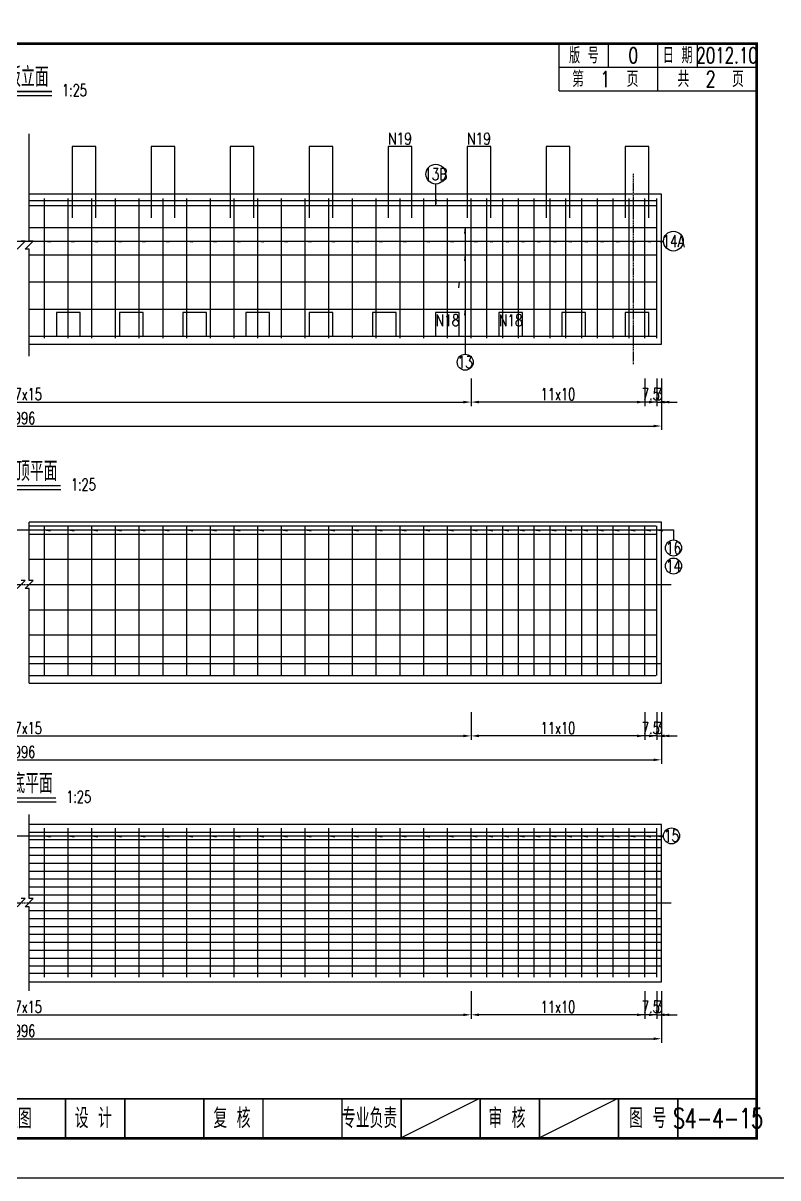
# Model space of a CAD drawing. Header units: millimetres. Extents: x -51 to 12129, y -1309 to -715.
# Drawn here: x 6474 to 6665.1, y -1308.7 to -1016.5 of the extents above; entities that cross this region are included whole.
import ezdxf
from ezdxf.enums import TextEntityAlignment as Align

# ---------------------------------------------------------------- set-up
doc = ezdxf.new("R2010")
doc.units = ezdxf.units.MM
doc.header["$LTSCALE"] = 0.25
doc.linetypes.add('CENTER', pattern=[0.8, 0.5, -0.1, 0.1, -0.1])
for name, color, linetype in [('20', 7, 'CENTER'), ('4', 4, 'Continuous'), ('图框', 7, 'Continuous'), ('文字', 7, 'Continuous'), ('标注', 4, 'Continuous'), ('次轮廓线', 7, 'Continuous'), ('钢筋', 6, 'Continuous')]:
    doc.layers.add(name, color=color, linetype=linetype)
doc.styles.get("Standard").update_dxf_attribs({"font": 'simplex1.shx', "width": 0.7, "bigfont": 'hztxt.shx'})
doc.dimstyles.new('比例1：10', dxfattribs={"dimtxt": 3, "dimasz": 2, "dimexe": 1, "dimexo": 2, "dimgap": 0.5, "dimtad": 1, "dimzin": 13, "dimdsep": 46, "dimtxsty": 'Standard', "dimcen": -0.09, "dimclrd": 256, "dimclre": 256, "dimclrt": 7, "dimaunit": 1, "dimadec": 0, "dimazin": 0, "dimtfac": 0.0005, "dimtix": 1, "dimtmove": 2, "dimatfit": 0, "dimldrblk": 'DIM', "dimfxl": 0, "dimtolj": 1, "dimtzin": 13, "dimarcsym": 0})
doc.dimstyles.new('比例1：25', dxfattribs={"dimtxt": 3, "dimasz": 2, "dimexe": 1, "dimexo": 1, "dimgap": 1, "dimtad": 1, "dimdec": 1, "dimlfac": 2.5, "dimzin": 9, "dimdsep": 46, "dimtxsty": 'Standard', "dimcen": -0.09, "dimclrd": 4, "dimclre": 4, "dimclrt": 7, "dimaunit": 1, "dimadec": 0, "dimazin": 0, "dimtfac": 0.0005, "dimtdec": 1, "dimtix": 1, "dimtmove": 2, "dimatfit": 3, "dimfxl": 0, "dimtolj": 1, "dimtzin": 13, "dimarcsym": 0})
doc.dimstyles.new('比例：1：25', dxfattribs={"dimscale": 0, "dimtxt": 3, "dimasz": 2, "dimexe": 1, "dimexo": 1, "dimgap": 0.5, "dimtad": 1, "dimdec": 1, "dimlfac": 2.5, "dimzin": 9, "dimdsep": 46, "dimtxsty": 'Standard', "dimcen": 0.5, "dimclrd": 256, "dimclre": 256, "dimclrt": 256, "dimadec": 1, "dimazin": 2, "dimtfac": 1, "dimtdec": 1, "dimtix": 1, "dimtmove": 2, "dimatfit": 3, "dimfxl": 0, "dimtolj": 1, "dimtzin": 0, "dimlwd": -1, "dimlwe": -1, "dimarcsym": 0})

# ---------------------------------------------------------------- blocks, each defined once
blk = doc.blocks.new('*D1408')
at = {"layer": 'Defpoints', "color": 0}
for p in [(6634.44, -1096.23), (6635.64, -1096.23), (6635.64, -1112.37)]:
    blk.add_point(p, dxfattribs=at)
at = {"layer": '标注'}
for p, q in [((6634.44, -1106.37), (6634.44, -1113.37)), ((6635.64, -1106.37), (6635.64, -1113.37)), ((6632.44, -1112.37), (6630.44, -1112.37)), ((6634.44, -1112.37), (6635.64, -1112.37)), ((6637.64, -1112.37), (6639.64, -1112.37))]:
    blk.add_line(p, q, dxfattribs=at)
for points in [[(6632.44, -1112.03), (6632.44, -1112.7), (6634.44, -1112.37)], [(6637.64, -1112.03), (6637.64, -1112.7), (6635.64, -1112.37)]]:
    blk.add_solid(points, dxfattribs=at)
at = {"layer": '标注', "insert": (6635.04, -1110.37), "char_height": 3, "attachment_point": 5}
blk.add_mtext('\\A1;3', dxfattribs=at)
blk = doc.blocks.new('*D1409')
at = {"layer": 'Defpoints', "color": 0}
for p in [(6631.44, -1095.72), (6634.44, -1095.72), (6631.44, -1112.37)]:
    blk.add_point(p, dxfattribs=at)
at = {"layer": '标注'}
for p, q in [((6631.44, -1106.37), (6631.44, -1113.37)), ((6634.44, -1106.37), (6634.44, -1113.37)), ((6629.44, -1112.37), (6627.44, -1112.37)), ((6634.44, -1112.37), (6631.44, -1112.37)), ((6636.44, -1112.37), (6638.44, -1112.37))]:
    blk.add_line(p, q, dxfattribs=at)
for points in [[(6629.44, -1112.03), (6629.44, -1112.7), (6631.44, -1112.37)], [(6636.44, -1112.03), (6636.44, -1112.7), (6634.44, -1112.37)]]:
    blk.add_solid(points, dxfattribs=at)
at = {"layer": '标注', "insert": (6632.94, -1110.37), "char_height": 3, "attachment_point": 5}
blk.add_mtext('\\A1;7.5', dxfattribs=at)
blk = doc.blocks.new('*D1410')
at = {"layer": 'Defpoints', "color": 0}
for p in [(6587.44, -1095.72), (6631.44, -1095.72), (6587.44, -1112.37)]:
    blk.add_point(p, dxfattribs=at)
at = {"layer": '标注'}
for p, q in [((6587.44, -1106.37), (6587.44, -1113.37)), ((6631.44, -1106.37), (6631.44, -1113.37)), ((6629.44, -1112.37), (6589.44, -1112.37))]:
    blk.add_line(p, q, dxfattribs=at)
for points in [[(6589.44, -1112.03), (6589.44, -1112.7), (6587.44, -1112.37)], [(6629.44, -1112.03), (6629.44, -1112.7), (6631.44, -1112.37)]]:
    blk.add_solid(points, dxfattribs=at)
at = {"layer": '标注', "insert": (6609.44, -1110.37), "char_height": 3, "attachment_point": 5}
blk.add_mtext('\\A1;11x10', dxfattribs=at)
blk = doc.blocks.new('*D1420')
at = {"layer": 'Defpoints', "color": 0}
for p in [(6359.58, -1095.72), (6587.44, -1095.72), (6587.44, -1112.37)]:
    blk.add_point(p, dxfattribs=at)
at = {"layer": '标注'}
for p, q in [((6359.58, -1106.37), (6359.58, -1113.37)), ((6587.44, -1106.37), (6587.44, -1113.37)), ((6361.58, -1112.37), (6585.44, -1112.37))]:
    blk.add_line(p, q, dxfattribs=at)
for points in [[(6361.58, -1112.03), (6361.58, -1112.7), (6359.58, -1112.37)], [(6585.44, -1112.03), (6585.44, -1112.7), (6587.44, -1112.37)]]:
    blk.add_solid(points, dxfattribs=at)
at = {"layer": '标注', "insert": (6473.51, -1110.37), "char_height": 3, "attachment_point": 5}
blk.add_mtext('\\A1;117x15', dxfattribs=at)
blk = doc.blocks.new('*D1421')
at = {"layer": 'Defpoints', "color": 0}
for p in [(6311.38, -1097.72), (6635.64, -1097.72), (6635.64, -1118.42)]:
    blk.add_point(p, dxfattribs=at)
at = {"layer": '标注'}
for p, q in [((6311.38, -1112.42), (6311.38, -1119.42)), ((6635.64, -1112.42), (6635.64, -1119.42)), ((6313.38, -1118.42), (6633.64, -1118.42))]:
    blk.add_line(p, q, dxfattribs=at)
for points in [[(6313.38, -1118.09), (6313.38, -1118.75), (6311.38, -1118.42)], [(6633.64, -1118.09), (6633.64, -1118.75), (6635.64, -1118.42)]]:
    blk.add_solid(points, dxfattribs=at)
at = {"layer": '标注', "insert": (6473.51, -1116.42), "char_height": 3, "attachment_point": 5}
blk.add_mtext('\\A1;1996', dxfattribs=at)
blk = doc.blocks.new('*D1429')
at = {"layer": 'Defpoints', "color": 0}
for p in [(6634.44, -1180.69), (6635.64, -1180.69), (6635.64, -1196.83)]:
    blk.add_point(p, dxfattribs=at)
at = {"layer": '标注'}
for p, q in [((6634.44, -1190.83), (6634.44, -1197.83)), ((6635.64, -1190.83), (6635.64, -1197.83)), ((6632.44, -1196.83), (6630.44, -1196.83)), ((6634.44, -1196.83), (6635.64, -1196.83)), ((6637.64, -1196.83), (6639.64, -1196.83))]:
    blk.add_line(p, q, dxfattribs=at)
for points in [[(6632.44, -1196.49), (6632.44, -1197.16), (6634.44, -1196.83)], [(6637.64, -1196.49), (6637.64, -1197.16), (6635.64, -1196.83)]]:
    blk.add_solid(points, dxfattribs=at)
at = {"layer": '标注', "insert": (6635.04, -1194.83), "char_height": 3, "attachment_point": 5}
blk.add_mtext('\\A1;3', dxfattribs=at)
blk = doc.blocks.new('*D1430')
at = {"layer": 'Defpoints', "color": 0}
for p in [(6631.44, -1180.19), (6634.44, -1180.19), (6631.44, -1196.83)]:
    blk.add_point(p, dxfattribs=at)
at = {"layer": '标注'}
for p, q in [((6631.44, -1190.83), (6631.44, -1197.83)), ((6634.44, -1190.83), (6634.44, -1197.83)), ((6629.44, -1196.83), (6627.44, -1196.83)), ((6634.44, -1196.83), (6631.44, -1196.83)), ((6636.44, -1196.83), (6638.44, -1196.83))]:
    blk.add_line(p, q, dxfattribs=at)
for points in [[(6629.44, -1196.49), (6629.44, -1197.16), (6631.44, -1196.83)], [(6636.44, -1196.49), (6636.44, -1197.16), (6634.44, -1196.83)]]:
    blk.add_solid(points, dxfattribs=at)
at = {"layer": '标注', "insert": (6632.94, -1194.83), "char_height": 3, "attachment_point": 5}
blk.add_mtext('\\A1;7.5', dxfattribs=at)
blk = doc.blocks.new('*D1431')
at = {"layer": 'Defpoints', "color": 0}
for p in [(6587.44, -1180.19), (6631.44, -1180.19), (6587.44, -1196.83)]:
    blk.add_point(p, dxfattribs=at)
at = {"layer": '标注'}
for p, q in [((6587.44, -1190.83), (6587.44, -1197.83)), ((6631.44, -1190.83), (6631.44, -1197.83)), ((6629.44, -1196.83), (6589.44, -1196.83))]:
    blk.add_line(p, q, dxfattribs=at)
for points in [[(6589.44, -1196.49), (6589.44, -1197.16), (6587.44, -1196.83)], [(6629.44, -1196.49), (6629.44, -1197.16), (6631.44, -1196.83)]]:
    blk.add_solid(points, dxfattribs=at)
at = {"layer": '标注', "insert": (6609.44, -1194.83), "char_height": 3, "attachment_point": 5}
blk.add_mtext('\\A1;11x10', dxfattribs=at)
blk = doc.blocks.new('*D1432')
at = {"layer": 'Defpoints', "color": 0}
for p in [(6359.58, -1180.19), (6587.44, -1180.19), (6587.44, -1196.83)]:
    blk.add_point(p, dxfattribs=at)
at = {"layer": '标注'}
for p, q in [((6359.58, -1190.83), (6359.58, -1197.83)), ((6587.44, -1190.83), (6587.44, -1197.83)), ((6361.58, -1196.83), (6585.44, -1196.83))]:
    blk.add_line(p, q, dxfattribs=at)
for points in [[(6361.58, -1196.49), (6361.58, -1197.16), (6359.58, -1196.83)], [(6585.44, -1196.49), (6585.44, -1197.16), (6587.44, -1196.83)]]:
    blk.add_solid(points, dxfattribs=at)
at = {"layer": '标注', "insert": (6473.51, -1194.83), "char_height": 3, "attachment_point": 5}
blk.add_mtext('\\A1;117x15', dxfattribs=at)
blk = doc.blocks.new('*D1433')
at = {"layer": 'Defpoints', "color": 0}
for p in [(6311.38, -1182.19), (6635.64, -1182.19), (6635.64, -1202.88)]:
    blk.add_point(p, dxfattribs=at)
at = {"layer": '标注'}
for p, q in [((6311.38, -1196.88), (6311.38, -1203.88)), ((6635.64, -1196.88), (6635.64, -1203.88)), ((6313.38, -1202.88), (6633.64, -1202.88))]:
    blk.add_line(p, q, dxfattribs=at)
for points in [[(6313.38, -1202.55), (6313.38, -1203.21), (6311.38, -1202.88)], [(6633.64, -1202.55), (6633.64, -1203.21), (6635.64, -1202.88)]]:
    blk.add_solid(points, dxfattribs=at)
at = {"layer": '标注', "insert": (6473.51, -1200.88), "char_height": 3, "attachment_point": 5}
blk.add_mtext('\\A1;1996', dxfattribs=at)
blk = doc.blocks.new('*D1439')
at = {"layer": 'Defpoints', "color": 0}
for p in [(7153.2, -1145.76), (6302.5, -1171.28), (6313.2, -1171.28)]:
    blk.add_point(p, dxfattribs=at)
at = {"layer": '标注'}
for p, q in [((6308.5, -1145.76), (6301.5, -1145.76)), ((6302.5, -1147.76), (6302.5, -1169.28)), ((6308.5, -1171.28), (6301.5, -1171.28))]:
    blk.add_line(p, q, dxfattribs=at)
for points in [[(6302.16, -1147.76), (6302.83, -1147.76), (6302.5, -1145.76)], [(6302.16, -1169.28), (6302.83, -1169.28), (6302.5, -1171.28)]]:
    blk.add_solid(points, dxfattribs=at)
at = {"layer": '标注', "insert": (6300.5, -1158.52), "char_height": 3, "attachment_point": 5, "rotation": 90}
blk.add_mtext('\\A1;4x15.95', dxfattribs=at)
blk = doc.blocks.new('*D1446')
at = {"layer": 'Defpoints', "color": 0}
for p in [(6634.44, -1251.26), (6635.64, -1251.26), (6635.64, -1267.39)]:
    blk.add_point(p, dxfattribs=at)
at = {"layer": '标注'}
for p, q in [((6634.44, -1261.39), (6634.44, -1268.39)), ((6635.64, -1261.39), (6635.64, -1268.39)), ((6632.44, -1267.39), (6630.44, -1267.39)), ((6634.44, -1267.39), (6635.64, -1267.39)), ((6637.64, -1267.39), (6639.64, -1267.39))]:
    blk.add_line(p, q, dxfattribs=at)
for points in [[(6632.44, -1267.06), (6632.44, -1267.72), (6634.44, -1267.39)], [(6637.64, -1267.06), (6637.64, -1267.72), (6635.64, -1267.39)]]:
    blk.add_solid(points, dxfattribs=at)
at = {"layer": '标注', "insert": (6635.04, -1265.39), "char_height": 3, "attachment_point": 5}
blk.add_mtext('\\A1;3', dxfattribs=at)
blk = doc.blocks.new('*D1447')
at = {"layer": 'Defpoints', "color": 0}
for p in [(6631.44, -1250.75), (6634.44, -1250.75), (6631.44, -1267.39)]:
    blk.add_point(p, dxfattribs=at)
at = {"layer": '标注'}
for p, q in [((6631.44, -1261.39), (6631.44, -1268.39)), ((6634.44, -1261.39), (6634.44, -1268.39)), ((6629.44, -1267.39), (6627.44, -1267.39)), ((6634.44, -1267.39), (6631.44, -1267.39)), ((6636.44, -1267.39), (6638.44, -1267.39))]:
    blk.add_line(p, q, dxfattribs=at)
for points in [[(6629.44, -1267.06), (6629.44, -1267.72), (6631.44, -1267.39)], [(6636.44, -1267.06), (6636.44, -1267.72), (6634.44, -1267.39)]]:
    blk.add_solid(points, dxfattribs=at)
at = {"layer": '标注', "insert": (6632.94, -1265.39), "char_height": 3, "attachment_point": 5}
blk.add_mtext('\\A1;7.5', dxfattribs=at)
blk = doc.blocks.new('*D1448')
at = {"layer": 'Defpoints', "color": 0}
for p in [(6587.44, -1250.75), (6631.44, -1250.75), (6587.44, -1267.39)]:
    blk.add_point(p, dxfattribs=at)
at = {"layer": '标注'}
for p, q in [((6587.44, -1261.39), (6587.44, -1268.39)), ((6631.44, -1261.39), (6631.44, -1268.39)), ((6629.44, -1267.39), (6589.44, -1267.39))]:
    blk.add_line(p, q, dxfattribs=at)
for points in [[(6589.44, -1267.06), (6589.44, -1267.72), (6587.44, -1267.39)], [(6629.44, -1267.06), (6629.44, -1267.72), (6631.44, -1267.39)]]:
    blk.add_solid(points, dxfattribs=at)
at = {"layer": '标注', "insert": (6609.44, -1265.39), "char_height": 3, "attachment_point": 5}
blk.add_mtext('\\A1;11x10', dxfattribs=at)
blk = doc.blocks.new('*D1449')
at = {"layer": 'Defpoints', "color": 0}
for p in [(6359.58, -1250.75), (6587.44, -1250.75), (6587.44, -1267.39)]:
    blk.add_point(p, dxfattribs=at)
at = {"layer": '标注'}
for p, q in [((6359.58, -1261.39), (6359.58, -1268.39)), ((6587.44, -1261.39), (6587.44, -1268.39)), ((6361.58, -1267.39), (6585.44, -1267.39))]:
    blk.add_line(p, q, dxfattribs=at)
for points in [[(6361.58, -1267.06), (6361.58, -1267.72), (6359.58, -1267.39)], [(6585.44, -1267.06), (6585.44, -1267.72), (6587.44, -1267.39)]]:
    blk.add_solid(points, dxfattribs=at)
at = {"layer": '标注', "insert": (6473.51, -1265.39), "char_height": 3, "attachment_point": 5}
blk.add_mtext('\\A1;117x15', dxfattribs=at)
blk = doc.blocks.new('*D1450')
at = {"layer": 'Defpoints', "color": 0}
for p in [(6311.38, -1252.75), (6635.64, -1252.75), (6635.64, -1273.44)]:
    blk.add_point(p, dxfattribs=at)
at = {"layer": '标注'}
for p, q in [((6311.38, -1267.44), (6311.38, -1274.44)), ((6635.64, -1267.44), (6635.64, -1274.44)), ((6313.38, -1273.44), (6633.64, -1273.44))]:
    blk.add_line(p, q, dxfattribs=at)
for points in [[(6313.38, -1273.11), (6313.38, -1273.78), (6311.38, -1273.44)], [(6633.64, -1273.11), (6633.64, -1273.78), (6635.64, -1273.44)]]:
    blk.add_solid(points, dxfattribs=at)
at = {"layer": '标注', "insert": (6473.51, -1271.44), "char_height": 3, "attachment_point": 5}
blk.add_mtext('\\A1;1996', dxfattribs=at)
blk = doc.blocks.new('*D1770')
at = {"layer": 'Defpoints', "color": 0}
for p in [(6802.01, -1239.17), (1359.98, -1242.17), (6754.34, -1242.17)]:
    blk.add_point(p, dxfattribs=at)
at = {"layer": '标注', "color": 4, "lineweight": -2}
for p, q in [((6754.34, -1237.17), (6754.34, -1235.17)), ((6760.34, -1239.17), (6753.34, -1239.17)), ((6754.34, -1239.17), (6754.34, -1242.17)), ((6748.34, -1242.17), (6755.34, -1242.17)), ((6754.34, -1244.17), (6754.34, -1246.17))]:
    blk.add_line(p, q, dxfattribs=at)
at = {"layer": '标注', "color": 4}
for points in [[(6754.01, -1237.17), (6754.67, -1237.17), (6754.34, -1239.17)], [(6754.01, -1244.17), (6754.67, -1244.17), (6754.34, -1242.17)]]:
    blk.add_solid(points, dxfattribs=at)
at = {"layer": '标注', "color": 7, "insert": (6751.84, -1240.67), "char_height": 3, "attachment_point": 5, "rotation": 90}
blk.add_mtext('\\A1;7.5', dxfattribs=at)
blk = doc.blocks.new('*D1794')
at = {"layer": 'Defpoints', "color": 0}
for p in [(1756.54, -1110.45), (8019.91, -1110.45), (8028.04, -1115.45)]:
    blk.add_point(p, dxfattribs=at)
at = {"layer": '标注', "lineweight": -2}
for p, q in [((8019.91, -1108.45), (8019.91, -1106.45)), ((8013.91, -1110.45), (8020.91, -1110.45)), ((8019.91, -1115.45), (8019.91, -1110.45)), ((8025.91, -1115.45), (8018.91, -1115.45)), ((8019.91, -1117.45), (8019.91, -1119.45))]:
    blk.add_line(p, q, dxfattribs=at)
at = {"layer": '标注'}
for points in [[(8019.58, -1108.45), (8020.25, -1108.45), (8019.91, -1110.45)], [(8019.58, -1117.45), (8020.25, -1117.45), (8019.91, -1115.45)]]:
    blk.add_solid(points, dxfattribs=at)
at = {"layer": '标注', "color": 7, "insert": (8017.91, -1112.95), "char_height": 3, "attachment_point": 5, "rotation": 90}
blk.add_mtext('\\A1;5', dxfattribs=at)
blk = doc.blocks.new('DIM')
blk.add_lwpolyline([(-1, -0.1, 0.2, 0, 0), (0, 0, 0, 0, 0)], format="xyseb")
blk = doc.blocks.new('series')
at = {"width": 0.75}
for tag, height, p in [('页码', 4, (-35, -19)), ('图名', 5, (-220, -282)), ('图号', 5, (-20, -282))]:
    blk.add_attdef(tag, text='', height=height, dxfattribs=at).set_placement(p, align=Align.MIDDLE_CENTER)
blk = doc.blocks.new('123')
at = {"layer": '图框', "color": 2}
blk.add_lwpolyline([(369.33, -1011.65), (369.33, -714.65), (-50.67, -714.65), (-50.67, -1011.65)], close=True, dxfattribs=at)

msp = doc.modelspace()

# ---------------------------------------------------------------- linework, layer by layer
for p, q in [((6569.33091, -1298.65472), (6589.33091, -1288.65472)), ((6604.33091, -1298.65472), (6624.33091, -1288.65472))]:
    msp.add_line(p, q)
for points, const_width in [([(6659.75412, -1021.65472), (6279.75412, -1021.65472), (6279.75412, -1298.65472), (6659.75412, -1298.65472), (6659.75412, -1021.65472)], 0.7), ([(6279.75412, -1288.65472), (6659.75412, -1288.65472)], 0.4), ([(6554.75412, -1298.65472), (6554.75412, -1288.65472)], 0.4), ([(6569.75412, -1298.65472), (6569.75412, -1288.65472)], 0.4), ([(6589.75412, -1298.65472), (6589.75412, -1288.65472)], 0.4), ([(6604.75412, -1298.65472), (6604.75412, -1288.65472)], 0.4), ([(6624.75412, -1298.65472), (6624.75412, -1288.65472)], 0.4), ([(6639.75412, -1298.65472), (6639.75412, -1288.65472)], 0.4)]:
    msp.add_lwpolyline(points, dxfattribs=dict(const_width=const_width))
at = {"layer": '20'}
for p, q in [((6308.84447, -1158.52311), (6638.1761, -1158.52313)), ((6308.84447, -1239.01812), (6638.1761, -1239.01812))]:
    msp.add_line(p, q, dxfattribs=at)
msp.add_lwpolyline([(6628.44282, -1054.65734), (6628.44282, -1102.79042)], dxfattribs=at)
at = {"layer": '4'}
for p, q in [((6475.53697, -1238.0048), (6475.53694, -1216.68489)), ((6359.57744, -1222.1182), (6481.60347, -1222.1182)), ((6479.44367, -1222.11821), (6591.44308, -1222.11819)), ((6479.44367, -1222.11821), (6480.96366, -1222.33183)), ((6485.44364, -1222.1182), (6486.96363, -1222.33183)), ((6491.4436, -1222.1182), (6492.9636, -1222.33183)), ((6497.44357, -1222.1182), (6498.96355, -1222.33183)), ((6503.44355, -1222.1182), (6504.96355, -1222.33183)), ((6509.44352, -1222.11819), (6510.9635, -1222.33183)), ((6515.44347, -1222.1182), (6516.96347, -1222.33182)), ((6521.44344, -1222.11821), (6522.96343, -1222.33183)), ((6527.44341, -1222.1182), (6528.9634, -1222.33183)), ((6533.44337, -1222.1182), (6534.96337, -1222.33183)), ((6539.44334, -1222.1182), (6540.96333, -1222.33182)), ((6545.44331, -1222.11819), (6546.9633, -1222.33183)), ((6551.44328, -1222.11819), (6552.96327, -1222.33183)), ((6557.44324, -1222.11821), (6558.96324, -1222.33183)), ((6563.44321, -1222.1182), (6564.9632, -1222.33183)), ((6569.44318, -1222.11819), (6570.96317, -1222.33182)), ((6575.44315, -1222.1182), (6576.96314, -1222.33183)), ((6581.44311, -1222.1182), (6582.96311, -1222.33183)), ((6587.44308, -1222.1182), (6588.96307, -1222.33183)), ((6591.44305, -1222.11819), (6592.96304, -1222.33183)), ((6591.44305, -1222.11819), (6634.44282, -1222.1182)), ((6595.44302, -1222.11819), (6596.96301, -1222.33182)), ((6599.44298, -1222.1182), (6600.96298, -1222.33183)), ((6603.44292, -1222.1182), (6604.96294, -1222.33183)), ((6607.44292, -1222.1182), (6608.96291, -1222.33183)), ((6611.44289, -1222.1182), (6612.96288, -1222.33183)), ((6615.44286, -1222.11821), (6616.96285, -1222.33183)), ((6619.44282, -1222.11821), (6620.96282, -1222.33183)), ((6623.44279, -1222.1182), (6624.96278, -1222.33182)), ((6627.44276, -1222.1182), (6628.96275, -1222.33183)), ((6631.44273, -1222.11819), (6632.96272, -1222.33183)), ((6634.44273, -1222.11819), (6635.96272, -1222.33183)), ((6634.44273, -1222.11819), (6636.14938, -1222.1182)), ((6472.49698, -1240.03145), (6474.52364, -1238.00479)), ((6474.52364, -1238.00479), (6473.51031, -1238.00479)), ((6474.52364, -1240.03145), (6476.5503, -1238.00479)), ((6476.5503, -1238.00479), (6475.53697, -1238.0048)), ((6475.53697, -1240.03145), (6474.52364, -1240.03145)), ((6475.53694, -1261.35134), (6475.53697, -1240.03145))]:
    msp.add_line(p, q, dxfattribs=at)
msp.add_circle((6638.17603, -1222.11819), 2.02666, dxfattribs=at)
at = {"layer": '图框', "const_width": 0.4}
for points in [[(6484.75412, -1298.65472), (6484.75412, -1288.65472)], [(6499.75412, -1298.65472), (6499.75412, -1288.65472)], [(6519.75412, -1298.65472), (6519.75412, -1288.65472)], [(6534.75412, -1298.65472), (6534.75412, -1288.65472)], [(6554.75412, -1298.65472), (6554.75412, -1288.65472)]]:
    msp.add_lwpolyline(points, dxfattribs=at)
at = {"layer": '文字'}
for p, q in [((6465.66139, -1034.76497), (6481.30706, -1034.76497)), ((6464.41413, -1134.52276), (6483.5598, -1134.52276)), ((6463.22897, -1213.53097), (6482.37464, -1213.53097))]:
    msp.add_line(p, q, dxfattribs=at)
at = {"layer": '文字', "const_width": 0.4}
for points in [[(6465.66139, -1033.76497), (6481.30706, -1033.76497)], [(6464.41413, -1133.52276), (6483.5598, -1133.52276)], [(6463.22897, -1212.53097), (6482.37464, -1212.53097)]]:
    msp.add_lwpolyline(points, dxfattribs=at)
at = {"layer": '标注'}
for p, q in [((6475.53697, -1071.6306), (6475.53695, -1044.52406)), ((6578.49644, -1062.66397), (6578.49644, -1057.19065)), ((6578.49644, -1062.66397), (6578.71007, -1061.14398)), ((6585.94366, -1068.20392), (6585.73006, -1069.72395)), ((6585.94366, -1068.20392), (6585.9435, -1100.25709)), ((6359.57749, -1071.64393), (6481.60356, -1071.64391)), ((6472.497, -1073.65726), (6474.52364, -1071.63057)), ((6474.52364, -1071.63057), (6473.51031, -1071.63059)), ((6474.52364, -1073.65724), (6476.5503, -1071.63059)), ((6476.5503, -1071.63059), (6475.53697, -1071.6306)), ((6479.44373, -1071.6439), (6480.96372, -1071.85752)), ((6479.44373, -1071.6439), (6591.44314, -1071.6439)), ((6485.44371, -1071.6439), (6486.96369, -1071.85756)), ((6491.44365, -1071.64393), (6492.96366, -1071.85752)), ((6497.44363, -1071.64393), (6498.96363, -1071.85754)), ((6503.4436, -1071.64393), (6504.96359, -1071.85754)), ((6509.44358, -1071.64391), (6510.96356, -1071.85752)), ((6515.44353, -1071.64391), (6516.96353, -1071.85751)), ((6521.4435, -1071.64391), (6522.96349, -1071.85754)), ((6527.44347, -1071.64388), (6528.96346, -1071.85756)), ((6533.44344, -1071.64391), (6534.96343, -1071.85754)), ((6539.4434, -1071.64391), (6540.9634, -1071.85756)), ((6545.44337, -1071.6439), (6546.96336, -1071.85754)), ((6551.44334, -1071.64391), (6552.96333, -1071.85752)), ((6557.44331, -1071.6439), (6558.9633, -1071.85754)), ((6563.44327, -1071.64391), (6564.96327, -1071.85754)), ((6569.44324, -1071.64393), (6570.96323, -1071.85752)), ((6575.44321, -1071.64391), (6576.9632, -1071.85754)), ((6581.44317, -1071.64391), (6582.96314, -1071.85754)), ((6587.44314, -1071.64391), (6588.96313, -1071.85754)), ((6591.44311, -1071.64391), (6592.9631, -1071.85752)), ((6591.44311, -1071.64391), (6634.44288, -1071.64391)), ((6595.44308, -1071.64391), (6596.96307, -1071.85756)), ((6599.44305, -1071.6439), (6600.96304, -1071.85752)), ((6603.44301, -1071.64393), (6604.96301, -1071.85754)), ((6607.44298, -1071.64391), (6608.96294, -1071.85752)), ((6611.44295, -1071.64391), (6612.96294, -1071.85754)), ((6615.44292, -1071.6439), (6616.96291, -1071.85754)), ((6619.44288, -1071.64391), (6620.96288, -1071.85752)), ((6623.44285, -1071.64391), (6624.96284, -1071.85754)), ((6627.44285, -1071.64391), (6628.96281, -1071.85754)), ((6631.44279, -1071.64393), (6632.96278, -1071.85754)), ((6634.44279, -1071.64393), (6635.96278, -1071.85754)), ((6634.44279, -1071.64393), (6636.14944, -1071.64393)), ((6475.53697, -1073.65724), (6474.52364, -1073.65724)), ((6475.53694, -1100.76378), (6475.53697, -1073.65724)), ((6585.94363, -1075.08389), (6585.73, -1076.6039)), ((6584.44299, -1081.96387), (6584.22939, -1083.48386)), ((6585.94356, -1088.84384), (6585.72994, -1090.36383)), ((6359.57744, -1144.72318), (6481.60349, -1144.72318)), ((6475.53697, -1157.50982), (6475.53693, -1142.72321)), ((6479.44367, -1144.7232), (6480.96368, -1144.93682)), ((6479.44367, -1144.7232), (6591.44308, -1144.7232)), ((6485.44364, -1144.72321), (6486.96364, -1144.93682)), ((6491.4436, -1144.7232), (6492.96361, -1144.93682)), ((6497.44357, -1144.7232), (6498.96355, -1144.93682)), ((6503.44354, -1144.7232), (6504.96353, -1144.93681)), ((6509.44352, -1144.72321), (6510.9635, -1144.93684)), ((6515.44347, -1144.72318), (6516.96347, -1144.93682)), ((6521.44344, -1144.7232), (6522.96343, -1144.93682)), ((6527.44341, -1144.7232), (6528.9634, -1144.93682)), ((6533.44337, -1144.7232), (6534.96337, -1144.93682)), ((6539.44337, -1144.7232), (6540.96333, -1144.93682)), ((6545.44331, -1144.7232), (6546.9633, -1144.93682)), ((6551.44328, -1144.7232), (6552.96327, -1144.93682)), ((6557.44324, -1144.72321), (6558.96324, -1144.93682)), ((6563.44321, -1144.7232), (6564.9632, -1144.93682)), ((6569.44318, -1144.7232), (6570.96317, -1144.93682)), ((6575.44315, -1144.72321), (6576.96314, -1144.93682)), ((6581.44311, -1144.7232), (6582.96311, -1144.93681)), ((6587.44308, -1144.7232), (6588.96307, -1144.93682)), ((6591.44305, -1144.7232), (6592.96304, -1144.93682)), ((6591.44305, -1144.7232), (6634.44282, -1144.7232)), ((6595.44302, -1144.7232), (6596.96301, -1144.93682)), ((6599.44298, -1144.7232), (6600.96298, -1144.93684)), ((6603.44295, -1144.7232), (6604.96294, -1144.93682)), ((6607.44292, -1144.7232), (6608.96291, -1144.93684)), ((6611.44289, -1144.72318), (6612.96288, -1144.93682)), ((6615.44286, -1144.7232), (6616.96285, -1144.93681)), ((6619.44282, -1144.7232), (6620.96282, -1144.93682)), ((6623.44279, -1144.7232), (6624.96278, -1144.93682)), ((6627.44276, -1144.72321), (6628.96275, -1144.93684)), ((6631.44273, -1144.7232), (6632.96272, -1144.93682)), ((6634.44273, -1144.7232), (6635.96272, -1144.93682)), ((6634.44273, -1144.7232), (6638.6827, -1144.7232)), ((6638.6827, -1144.7232), (6638.6827, -1147.25652)), ((6638.68267, -1151.81648), (6638.68267, -1151.81648)), ((6472.49697, -1159.53646), (6474.52363, -1157.5098)), ((6474.52363, -1157.5098), (6473.51031, -1157.5098)), ((6474.52363, -1159.53646), (6476.5503, -1157.5098)), ((6475.53697, -1159.53646), (6474.52363, -1159.53646)), ((6475.53693, -1183.52306), (6475.53697, -1159.53646)), ((6476.5503, -1157.5098), (6475.53697, -1157.50982))]:
    msp.add_line(p, q, dxfattribs=at)
for centre, radius in [((6578.49644, -1054.69065), 2.5), ((6638.64944, -1071.64393), 2.5), ((6585.94353, -1102.28376), 2.02666), ((6638.6827, -1149.28317), 2.02666), ((6638.68267, -1153.84315), 2.02666)]:
    msp.add_circle(centre, radius, dxfattribs=at)
at = {"layer": '次轮廓线'}
for p, q in [((6609.75412, -1033.65472), (6609.75412, -1021.65472)), ((6622.25412, -1027.65472), (6622.25412, -1021.65472)), ((6634.75412, -1027.65472), (6634.75412, -1021.65472)), ((6644.75412, -1027.65472), (6644.75412, -1021.65472)), ((6609.75412, -1027.65472), (6659.75412, -1027.65472)), ((6634.75412, -1033.65472), (6634.75412, -1027.65472)), ((6609.75412, -1033.65472), (6659.75412, -1033.65472)), ((6635.64277, -1059.72398), (6475.53694, -1059.72398)), ((6635.64277, -1097.72378), (6635.64277, -1059.72398)), ((6475.53695, -1097.72378), (6635.64277, -1097.72378)), ((6635.64281, -1142.72321), (6475.53693, -1142.72321)), ((6635.64269, -1183.52306), (6635.64281, -1142.72321)), ((6475.53688, -1178.52304), (6635.64271, -1178.52306)), ((6475.53688, -1183.52304), (6635.64271, -1183.52306)), ((6635.64281, -1219.21822), (6475.53697, -1219.21822)), ((6635.64271, -1259.01802), (6635.64281, -1219.21822)), ((6475.53686, -1259.01801), (6635.64271, -1259.01802))]:
    msp.add_line(p, q, dxfattribs=at)
at = {"layer": '钢筋'}
for points in [[(6492.4435, -1065.72396), (6492.44348, -1047.72405), (6486.44354, -1047.72405), (6486.44353, -1065.72396)], [(6512.44341, -1065.72393), (6512.44341, -1047.72405), (6506.44343, -1047.72405), (6506.44343, -1065.72395)], [(6532.44328, -1065.72393), (6532.44328, -1047.72405), (6526.44332, -1047.72405), (6526.44332, -1065.72393)], [(6552.44321, -1065.72395), (6552.44321, -1047.72405), (6546.44322, -1047.72405), (6546.44322, -1065.72395)], [(6572.44312, -1065.72393), (6572.44312, -1047.72405), (6566.44312, -1047.72405), (6566.44312, -1065.72395)], [(6592.44302, -1065.72395), (6592.44302, -1047.72405), (6586.44302, -1047.72405), (6586.44302, -1065.72395)], [(6612.44292, -1065.72395), (6612.44292, -1047.72405), (6606.44292, -1047.72408), (6606.44292, -1065.72395)], [(6632.44282, -1065.72395), (6632.44282, -1047.72405), (6626.44282, -1047.72405), (6626.44282, -1065.72395)], [(6475.53694, -1061.32399), (6634.24277, -1061.32396)], [(6475.53694, -1062.66397), (6634.24277, -1062.66397)], [(6479.44373, -1096.23045), (6479.44373, -1060.81731)], [(6485.4437, -1096.23046), (6485.44371, -1060.81731)], [(6491.44368, -1096.23045), (6491.44367, -1060.81734)], [(6497.44365, -1096.23045), (6497.44362, -1060.81731)], [(6503.4436, -1096.23046), (6503.4436, -1060.81731)], [(6509.44358, -1096.23048), (6509.44355, -1060.81731)], [(6515.44353, -1096.23045), (6515.44357, -1060.81731)], [(6521.4435, -1096.23046), (6521.4435, -1060.81731)], [(6527.44347, -1096.23046), (6527.44347, -1060.81731)], [(6533.44344, -1096.23046), (6533.44344, -1060.81731)], [(6539.44343, -1096.23046), (6539.44337, -1060.81731)], [(6545.44337, -1096.23048), (6545.44337, -1060.81731)], [(6551.44334, -1096.23045), (6551.44334, -1060.81731)], [(6557.44331, -1096.23046), (6557.44331, -1060.81731)], [(6563.44327, -1096.23046), (6563.44327, -1060.81731)], [(6569.44324, -1096.23045), (6569.44324, -1060.81731)], [(6575.44321, -1096.23045), (6575.44318, -1060.81731)], [(6581.44317, -1096.23046), (6581.44317, -1060.81731)], [(6587.44314, -1096.23048), (6587.44314, -1060.81734)], [(6591.44311, -1096.23046), (6591.44311, -1060.81731)], [(6595.44308, -1096.23046), (6595.44308, -1060.81731)], [(6599.44305, -1096.23046), (6599.44305, -1060.81734)], [(6603.44301, -1096.23046), (6603.44301, -1060.81731)], [(6607.44298, -1096.23046), (6607.44298, -1060.81731)], [(6611.44295, -1096.23045), (6611.44295, -1060.81731)], [(6615.44292, -1096.23046), (6615.44292, -1060.81731)], [(6619.44288, -1096.23045), (6619.44288, -1060.81731)], [(6623.44285, -1096.23045), (6623.44285, -1060.81731)], [(6627.44282, -1096.23046), (6627.44282, -1060.81731)], [(6631.44279, -1096.23045), (6631.44279, -1060.81731)], [(6634.44279, -1096.23046), (6634.44279, -1060.81728)], [(6475.53694, -1068.20394), (6634.24277, -1068.20394)], [(6475.53692, -1075.08389), (6634.24274, -1075.0839)], [(6475.53694, -1081.96387), (6634.24277, -1081.96387)], [(6475.53695, -1088.84384), (6634.24277, -1088.84382)], [(6488.44367, -1095.7238), (6488.44365, -1089.72385), (6482.44368, -1089.72383), (6482.4437, -1095.7238)], [(6504.44357, -1095.7238), (6504.44357, -1089.72382), (6498.44362, -1089.72383), (6498.4436, -1095.7238)], [(6520.4435, -1095.72382), (6520.4435, -1089.72382), (6514.4435, -1089.72386), (6514.4435, -1095.7238)], [(6536.4434, -1095.72378), (6536.44337, -1089.72383), (6530.44341, -1089.72383), (6530.44341, -1095.7238)], [(6552.44331, -1095.7238), (6552.44334, -1089.72383), (6546.44331, -1089.72385), (6546.44331, -1095.7238)], [(6568.44321, -1095.72378), (6568.44321, -1089.72385), (6562.44321, -1089.72385), (6562.44321, -1095.7238)], [(6584.44311, -1095.72382), (6584.44311, -1089.72382), (6578.44311, -1089.72383), (6578.44311, -1095.7238)], [(6600.44301, -1095.7238), (6600.44301, -1089.72383), (6594.44302, -1089.72383), (6594.44302, -1095.7238)], [(6616.44292, -1095.7238), (6616.44292, -1089.72383), (6610.44292, -1089.72385), (6610.44292, -1095.72378)], [(6632.44282, -1095.7238), (6632.44282, -1089.72383), (6626.44282, -1089.72383), (6626.44282, -1095.72382)], [(6475.53694, -1095.7238), (6634.24277, -1095.7238)], [(6475.53694, -1143.68321), (6634.2428, -1143.68321)], [(6479.44369, -1181.52306), (6479.44367, -1143.68323)], [(6485.44362, -1181.52306), (6485.44364, -1143.68321)], [(6491.4436, -1181.52306), (6491.4436, -1143.68321)], [(6497.44357, -1181.52306), (6497.44357, -1143.68321)], [(6503.44352, -1181.52306), (6503.44354, -1143.68321)], [(6509.44351, -1181.52306), (6509.44351, -1143.68321)], [(6515.44347, -1181.52306), (6515.44347, -1143.68323)], [(6521.44344, -1181.52306), (6521.44344, -1143.68321)], [(6527.44341, -1181.52306), (6527.44341, -1143.68321)], [(6533.44337, -1181.52306), (6533.44337, -1143.68321)], [(6539.44334, -1181.52306), (6539.44334, -1143.68321)], [(6545.44331, -1181.52306), (6545.44331, -1143.6832)], [(6551.44328, -1181.52306), (6551.44328, -1143.68321)], [(6557.44324, -1181.52306), (6557.44324, -1143.68321)], [(6563.44321, -1181.52306), (6563.44321, -1143.68321)], [(6569.44318, -1181.52306), (6569.44318, -1143.68321)], [(6575.44315, -1181.52306), (6575.44315, -1143.68321)], [(6581.44311, -1181.52306), (6581.44311, -1143.68321)], [(6587.44308, -1181.52306), (6587.44308, -1143.68323)], [(6591.44305, -1181.52306), (6591.44305, -1143.68321)], [(6595.44302, -1181.52306), (6595.44302, -1143.68321)], [(6599.44298, -1181.52306), (6599.44298, -1143.68321)], [(6603.44295, -1181.52306), (6603.44295, -1143.68323)], [(6607.44292, -1181.52306), (6607.44292, -1143.6832)], [(6611.44289, -1181.52306), (6611.44289, -1143.68321)], [(6615.44286, -1181.52306), (6615.44286, -1143.68321)], [(6619.44282, -1181.52306), (6619.44282, -1143.68321)], [(6623.44279, -1181.52306), (6623.44279, -1143.68321)], [(6627.44276, -1181.52306), (6627.44276, -1143.68321)], [(6631.44273, -1181.52306), (6631.44273, -1143.68321)], [(6634.44273, -1181.52306), (6634.44273, -1143.68321)], [(6475.53694, -1145.7632), (6634.24271, -1145.7632)], [(6475.53695, -1152.14316), (6634.24271, -1152.14316)], [(6475.53694, -1158.52313), (6634.24271, -1158.52313)], [(6475.53696, -1164.90311), (6634.24271, -1164.90309)], [(6475.53694, -1171.28306), (6634.24271, -1171.28306)], [(6475.53715, -1176.76306), (6634.24293, -1176.76304)], [(6475.53805, -1181.52307), (6634.24382, -1181.52306)], [(6475.53694, -1221.2182), (6634.2428, -1221.21821)], [(6479.44367, -1257.85802), (6479.44367, -1220.17822)], [(6485.44364, -1257.85802), (6485.44364, -1220.17821)], [(6491.4436, -1257.85802), (6491.4436, -1220.17821)], [(6497.44357, -1257.85802), (6497.44356, -1220.17821)], [(6503.44354, -1257.85802), (6503.44354, -1220.17821)], [(6509.44351, -1257.85802), (6509.44349, -1220.17821)], [(6515.44347, -1257.85802), (6515.44347, -1220.17821)], [(6521.44344, -1257.85802), (6521.44344, -1220.17822)], [(6527.44341, -1257.85802), (6527.44341, -1220.17821)], [(6533.44337, -1257.85802), (6533.44337, -1220.1782)], [(6539.44334, -1257.85802), (6539.44334, -1220.17821)], [(6545.44331, -1257.85802), (6545.44331, -1220.17821)], [(6551.44328, -1257.85802), (6551.44328, -1220.17821)], [(6557.44324, -1257.85802), (6557.44324, -1220.17821)], [(6563.44321, -1257.85802), (6563.44321, -1220.1782)], [(6569.44318, -1257.85802), (6569.44318, -1220.17821)], [(6575.44315, -1257.85802), (6575.44315, -1220.17821)], [(6581.44311, -1257.85802), (6581.44311, -1220.1782)], [(6587.44308, -1257.85802), (6587.44308, -1220.17821)], [(6591.44305, -1257.85802), (6591.44305, -1220.17822)], [(6595.44302, -1257.85802), (6595.44302, -1220.17821)], [(6599.44298, -1257.85802), (6599.44298, -1220.17821)], [(6603.44295, -1257.85802), (6603.44295, -1220.17821)], [(6607.44292, -1257.85803), (6607.44292, -1220.17821)], [(6611.44289, -1257.85802), (6611.44289, -1220.17821)], [(6615.44286, -1257.85802), (6615.44286, -1220.17821)], [(6619.44285, -1257.85802), (6619.44282, -1220.17821)], [(6623.44279, -1257.85802), (6623.44279, -1220.17821)], [(6627.44276, -1257.85802), (6627.44276, -1220.17821)], [(6631.44273, -1257.85802), (6631.44273, -1220.17822)], [(6634.44273, -1257.85802), (6634.44273, -1220.17821)], [(6475.53694, -1223.01818), (6635.64271, -1223.01818)], [(6475.53694, -1225.01818), (6635.64271, -1225.01817)], [(6475.53694, -1227.01815), (6635.64271, -1227.01816)], [(6475.53694, -1229.01815), (6635.64271, -1229.01815)], [(6475.53694, -1231.01814), (6635.64271, -1231.01814)], [(6475.53694, -1233.01813), (6635.64271, -1233.01813)], [(6475.53694, -1235.01813), (6635.64271, -1235.01812)], [(6475.53694, -1237.01812), (6634.24271, -1237.01812)], [(6475.53694, -1239.01812), (6634.24271, -1239.01811)], [(6475.53694, -1241.0181), (6634.24271, -1241.01809)], [(6475.53694, -1243.01809), (6635.64271, -1243.01809)], [(6475.53694, -1245.01809), (6635.64271, -1245.01808)], [(6475.53694, -1247.01808), (6635.64271, -1247.01808)], [(6475.53694, -1249.01807), (6635.64271, -1249.01806)], [(6475.53694, -1251.01806), (6635.64271, -1251.01806)], [(6475.53694, -1253.01804), (6635.64271, -1253.01804)], [(6475.53694, -1255.01804), (6635.64271, -1255.01804)], [(6475.53694, -1256.81803), (6634.24271, -1256.81802)]]:
    msp.add_lwpolyline(points, dxfattribs=at)

# ---------------------------------------------------------------- block references
ref = msp.add_blockref('series', (6669.75412, -1011.65472))
ref.add_attrib('页码', '第  1  页    共  2  页', dxfattribs={"height": 4, "width": 0.75}).set_placement((6634.75412, -1030.65472), align=Align.MIDDLE_CENTER)
at = {"layer": '标注'}
msp.add_blockref('123', (6300, -297), dxfattribs=at)

# ---------------------------------------------------------------- texts
at = {"width": 0.7}
for s, p in [('专业负责', (6561.74435, -1293.56013)), ('审 核', (6596.51815, -1293.56013)), ('图 号', (6632.13732, -1293.56013)), ('S4-4-15', (6649.95697, -1293.56014))]:
    msp.add_text(s, height=5, dxfattribs=at).set_placement(p, align=Align.MIDDLE_CENTER)
at = {"layer": '图框', "width": 0.7}
for s, p in [('K1+855中桥 边板钢筋布置图', (6449.75412, -1293.65472)), ('设 计', (6491.79879, -1293.56013)), ('复 核', (6526.8936, -1293.56013))]:
    msp.add_text(s, height=5, dxfattribs=at).set_placement(p, align=Align.MIDDLE_CENTER)
at = {"layer": '文字', "width": 0.7}
for s, height, p in [('版 号', 4, (6616.00412, -1024.65472)), ('日 期', 4, (6639.75412, -1024.65472)), ('0', 4, (6628.50412, -1024.65472)), ('2012.10', 4, (6652.25412, -1024.65472)), ('边板立面', 5, (6473.48439, -1030.09483)), ('1:25', 3, (6487.02135, -1033.46588)), ('边板顶平面', 5, (6473.98713, -1129.85262)), ('1:25', 3, (6489.27408, -1133.22367)), ('边板底平面', 5, (6472.80197, -1208.86082)), ('1:25', 3, (6488.08892, -1212.23188))]:
    msp.add_text(s, height=height, dxfattribs=at).set_placement(p, align=Align.MIDDLE_CENTER)
at = {"layer": '标注', "width": 0.755858}
for s, p in [('N19', (6569.44312, -1047.21738)), ('N19', (6589.44302, -1047.21738)), ('N18', (6581.49902, -1093.1723)), ('N18', (6597.49892, -1093.1723))]:
    msp.add_text(s, height=3, dxfattribs=at).set_placement(p, align=Align.CENTER)
for s, p in [('13B', (6578.49644, -1054.69065)), ('14A', (6638.64944, -1071.64393)), ('13', (6585.94353, -1102.28376)), ('16', (6638.6827, -1149.28317)), ('14', (6638.68267, -1153.84315)), ('15', (6638.17603, -1222.11819))]:
    msp.add_text(s, height=3, dxfattribs=at).set_placement(p, align=Align.MIDDLE)

# ---------------------------------------------------------------- dimensions: what is measured, and where the dimension line sits
at = {"layer": '标注'}
for base, p1, p2, text, picture, middle in [((6635.64277, -1118.42027), (6311.37779, -1097.72378), (6635.64277, -1097.72378), '1996', '*D1421', (6473.51028, -1116.42027)), ((6587.44314, -1112.36693), (6359.5775, -1095.7238), (6587.44314, -1095.7238), '117x15', '*D1420', (6473.51032, -1110.36693)), ((6587.44306, -1196.82827), (6359.57742, -1180.18514), (6587.44306, -1180.18514), '117x15', '*D1432', (6473.51024, -1194.82827)), ((6635.64269, -1202.88161), (6311.37771, -1182.18512), (6635.64269, -1182.18512), '1996', '*D1433', (6473.5102, -1200.88161)), ((6635.6427, -1273.44485), (6311.37771, -1252.74836), (6635.6427, -1252.74836), '1996', '*D1450', (6473.5102, -1271.44485)), ((6587.44306, -1267.3915), (6359.57742, -1250.74838), (6587.44306, -1250.74838), '117x15', '*D1449', (6473.51024, -1265.3915))]:
    dim = msp.add_linear_dim(base=base, p1=p1, p2=p2, text=text, dimstyle='比例：1：25', override={"dimscale": 1}, dxfattribs=at)
    dim.commit()
    dim.dimension.update_dxf_attribs({"geometry": picture, "text_midpoint": middle})
for base, p1, p2, angle, text, picture, middle in [((6587.44306, -1112.36693), (6631.44279, -1095.72368), (6587.44306, -1095.72372), 180, '11x10', '*D1410', (6609.44293, -1110.36693)), ((6302.4957, -1171.28298), (7153.20453, -1145.76318), (6313.20453, -1171.28298), 90, '4x15.95', '*D1439', (6300.4957, -1158.52308)), ((6587.44298, -1196.82827), (6631.44271, -1180.18502), (6587.44298, -1180.18506), 180, '11x10', '*D1431', (6609.44284, -1194.82827)), ((6587.44299, -1267.3915), (6631.44271, -1250.74826), (6587.44299, -1250.7483), 180, '11x10', '*D1448', (6609.44285, -1265.3915))]:
    dim = msp.add_linear_dim(base=base, p1=p1, p2=p2, angle=angle, text=text, dimstyle='比例：1：25', override={"dimscale": 1}, dxfattribs=at)
    dim.commit()
    dim.dimension.update_dxf_attribs({"geometry": picture, "text_midpoint": middle})
for base, p1, p2, picture, middle in [((6631.44279, -1112.36693), (6634.44278, -1095.7238), (6631.44279, -1095.7238), '*D1409', (6632.94278, -1110.36693)), ((6635.64277, -1112.36693), (6634.44278, -1096.23046), (6635.64277, -1096.23046), '*D1408', (6635.04278, -1110.36693)), ((6631.44271, -1196.82827), (6634.4427, -1180.18514), (6631.44271, -1180.18514), '*D1430', (6632.9427, -1194.82827)), ((6635.64269, -1196.82827), (6634.4427, -1180.6918), (6635.64269, -1180.6918), '*D1429', (6635.0427, -1194.82827)), ((6631.44271, -1267.3915), (6634.4427, -1250.74838), (6631.44271, -1250.74838), '*D1447', (6632.94271, -1265.3915)), ((6635.6427, -1267.3915), (6634.4427, -1251.25504), (6635.6427, -1251.25504), '*D1446', (6635.0427, -1265.3915))]:
    dim = msp.add_linear_dim(base=base, p1=p1, p2=p2, angle=180, dimstyle='比例：1：25', override={"dimscale": 1}, dxfattribs=at)
    dim.commit()
    dim.dimension.update_dxf_attribs({"geometry": picture, "text_midpoint": middle})
for base, p1, p2, dimstyle, picture, middle in [((8019.91371, -1110.44972), (8028.0426, -1115.44972), (1756.53529, -1110.44972), '比例1：10', '*D1794', (8017.91371, -1112.94972)), ((6754.34071, -1242.16763), (6802.01318, -1239.16763), (1359.9844, -1242.16763), '比例1：25', '*D1770', (6751.84071, -1240.66763))]:
    dim = msp.add_linear_dim(base=base, p1=p1, p2=p2, angle=90, dimstyle=dimstyle, dxfattribs=at)
    dim.commit()
    dim.dimension.update_dxf_attribs({"geometry": picture, "text_midpoint": middle})

doc.saveas('drawing.dxf')
